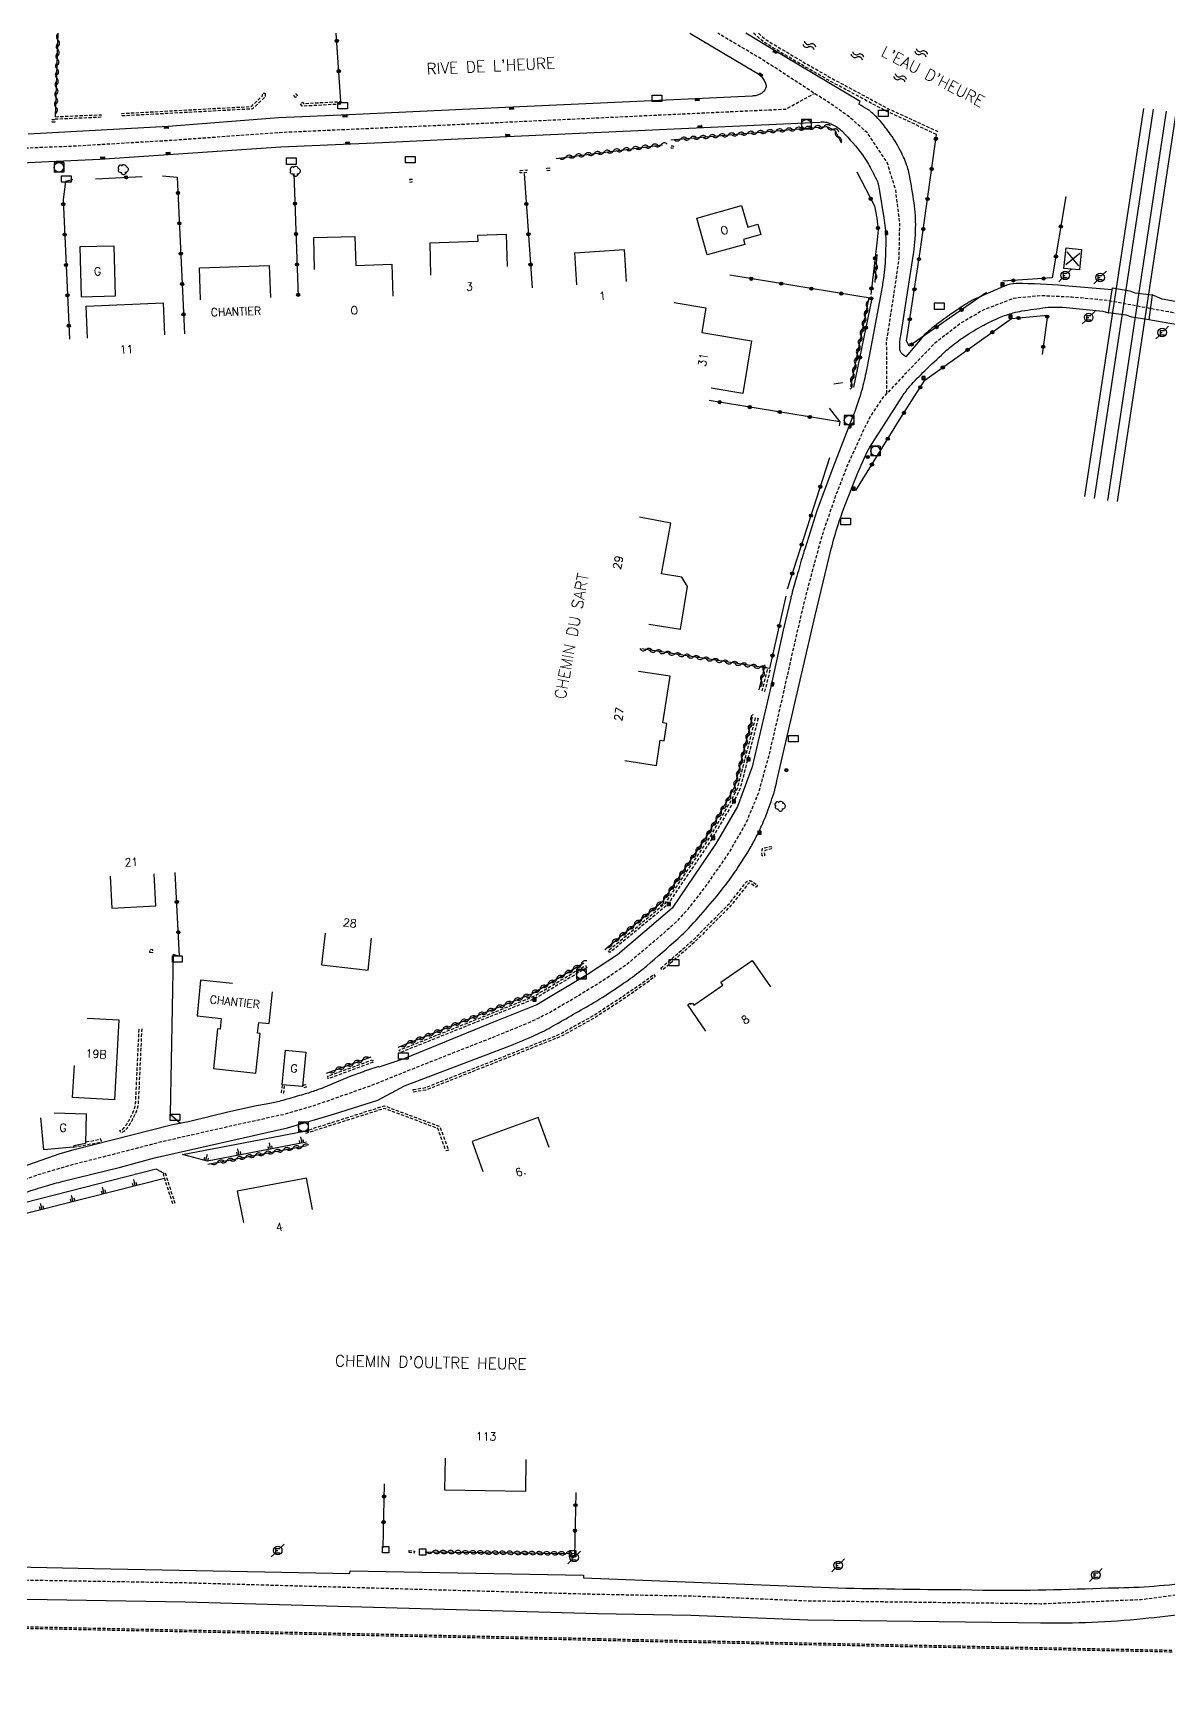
# Model space of a CAD drawing. Header units: millimetres. Extents: x 152000 to 153000, y 111999 to 113000.
# Drawn here: x 152527.9 to 152705.1, y 112739.6 to 113000 of the extents above; entities that cross this region are included whole.
import ezdxf
from ezdxf.enums import TextEntityAlignment as Align

# ---------------------------------------------------------------- set-up
doc = ezdxf.new("R2010")
doc.units = ezdxf.units.MM
doc.linetypes.add('DASHED', pattern=[0.75, 0.5, -0.25])
doc.layers.get('0').update_dxf_attribs({"linetype": 'CONTINUOUS'})
for name, color, linetype in [('W0001', 6, 'DASHED'), ('W0008', 7, 'CONTINUOUS'), ('W0100', 7, 'CONTINUOUS'), ('W0112', 1, 'DASHED'), ('W0211', 2, 'CONTINUOUS'), ('W0300', 7, 'CONTINUOUS'), ('W0310', 3, 'CONTINUOUS'), ('W0322', 7, 'CONTINUOUS'), ('W0330', 7, 'CONTINUOUS'), ('W0400', 7, 'CONTINUOUS'), ('W0420', 7, 'CONTINUOUS'), ('W0471', 7, 'CONTINUOUS'), ('W0500', 5, 'DASHED'), ('W0700', 7, 'CONTINUOUS'), ('W0984', 7, 'CONTINUOUS'), ('W0989', 7, 'CONTINUOUS'), ('W0991', 7, 'CONTINUOUS'), ('W1471', 7, 'CONTINUOUS')]:
    doc.layers.add(name, color=color, linetype=linetype)
doc.styles.get("Standard").update_dxf_attribs({"font": 'romans.shx', "width": 0.85})

# ---------------------------------------------------------------- blocks, each defined once
blk = doc.blocks.new('T420')
for p, q in [((0.75, 0.75), (-0.75, 0.75)), ((-0.75, 0.75), (-0.75, -0.75)), ((0.75, 0.75), (0.75, -0.75)), ((0.75, -0.75), (-0.75, -0.75))]:
    blk.add_line(p, q)
blk.add_ellipse((0, 0), major_axis=(-0.53, 0.53), ratio=1, start_param=3.926991, end_param=10.210176)
blk = doc.blocks.new('T400')
for p, q in [((-0.15, 0.3), (0.15, 0.3)), ((-0.15, -0.25), (-0.15, 0.3)), ((-0.15, 0.15), (0.15, 0.15)), ((-0.15, 0), (0.15, 0)), ((0.15, 0.3), (0.15, -0.25)), ((-0.15, -0.15), (0.15, -0.15)), ((-0.15, -0.25), (-0.15, -0.3)), ((-0.15, -0.3), (0.15, -0.3)), ((0.15, -0.3), (0.15, -0.25))]:
    blk.add_line(p, q)
blk = doc.blocks.new('T300')
for p, q in [((-0.8, 0.51), (-0.86, 0.34)), ((-0.86, 0.34), (-0.86, 0.17)), ((-0.86, 0.17), (-0.74, 0.06)), ((-0.69, 0.63), (-0.8, 0.51)), ((-0.8, -0.06), (-0.74, 0.06)), ((-0.74, 0.06), (-0.69, 0.11)), ((-0.57, 0.69), (-0.69, 0.63)), ((-0.46, 0.69), (-0.57, 0.69)), ((-0.29, 0.63), (-0.46, 0.69)), ((-0.29, 0.63), (-0.17, 0.74)), ((-0.23, 0.57), (-0.29, 0.63)), ((-0.17, 0.74), (-0.06, 0.8)), ((-0.06, 0.8), (0.06, 0.8)), ((0.06, 0.8), (0.23, 0.74)), ((0.23, 0.74), (0.34, 0.63)), ((0.34, 0.63), (0.4, 0.51)), ((0.46, 0.46), (0.34, 0.46)), ((0.4, 0.51), (0.4, 0.46)), ((0.57, 0.4), (0.46, 0.46)), ((0.57, 0.4), (0.69, 0.29)), ((0.69, 0.29), (0.74, 0.17)), ((0.74, 0.06), (0.69, -0.17)), ((0.74, 0.17), (0.74, 0.06)), ((-0.8, -0.17), (-0.8, -0.06)), ((-0.8, -0.23), (-0.8, -0.17)), ((-0.74, -0.34), (-0.8, -0.23)), ((-0.69, -0.4), (-0.74, -0.34)), ((-0.51, -0.46), (-0.69, -0.4)), ((-0.4, -0.46), (-0.51, -0.46)), ((-0.4, -0.46), (-0.34, -0.46)), ((-0.34, -0.46), (-0.34, -0.4)), ((-0.34, -0.51), (-0.34, -0.46)), ((-0.29, -0.63), (-0.34, -0.51)), ((-0.17, -0.74), (-0.29, -0.63)), ((-0.06, -0.8), (-0.17, -0.74)), ((0.06, -0.8), (-0.06, -0.8)), ((0.17, -0.74), (0.06, -0.8)), ((0.23, -0.69), (0.17, -0.74)), ((0.29, -0.46), (0.23, -0.46)), ((0.29, -0.63), (0.23, -0.69)), ((0.46, -0.4), (0.29, -0.46)), ((0.34, -0.51), (0.29, -0.63)), ((0.34, -0.51), (0.34, -0.46)), ((0.57, -0.34), (0.46, -0.4)), ((0.63, -0.29), (0.57, -0.34)), ((0.69, -0.17), (0.63, -0.29))]:
    blk.add_line(p, q)
blk = doc.blocks.new('T471')
for p, q in [((-0.333334, 0.333334), (-0.333334, -0.333334)), ((-0.333334, 0.333334), (0.333334, 0.333334)), ((-0.333334, 0), (0, 0)), ((0.500001, 0.500001), (1.000002, 1.000002)), ((-0.500001, -0.500001), (-1.000002, -1.000002)), ((-0.333334, -0.333334), (0.333334, -0.333334))]:
    blk.add_line(p, q)
blk.add_ellipse((0, 0), major_axis=(0.471405, 0.471405), ratio=1, start_param=5.4977871438, end_param=11.780972451)
blk = doc.blocks.new('t330o')
at = {"color": 0, "linetype": 'Continuous'}
for p, q in [((0.25, -0.25), (-0.25, 0.25)), ((-0.25, -0.25), (0.25, 0.25)), ((-0.25, 0.25), (-0.25, -0.25)), ((0.25, 0.25), (-0.25, 0.25)), ((0.25, -0.25), (0.25, 0.25)), ((-0.25, -0.25), (0.25, -0.25)), ((-0.25, -0.25), (-0.25, -0.25))]:
    blk.add_line(p, q, dxfattribs=at)
blk = doc.blocks.new('t322o')
at = {"color": 0, "linetype": 'Continuous'}
for radius in [0.25, 0.15]:
    blk.add_circle((0, 0), radius, dxfattribs=at)
blk = doc.blocks.new('t991o')
at = {"color": 0, "linetype": 'Continuous'}
for p, q in [((-1, 1), (1, -1)), ((-1, -1), (1, 1))]:
    blk.add_line(p, q, dxfattribs=at)
blk = doc.blocks.new('t211o')
at = {"color": 0, "linetype": 'Continuous'}
for p, q in [((-0.29, 0.5), (-0.29, 0)), ((0, 1), (0, 0)), ((0.29, 0.5), (0.29, 0))]:
    blk.add_line(p, q, dxfattribs=at)
blk = doc.blocks.new('t310o')
at = {"color": 0, "linetype": 'Continuous'}
for centre, start, end in [((-0.5, 0.38), 216.8699, 323.1304), ((0.5, -0.37), 36.8699, 143.1303)]:
    blk.add_arc(centre, 0.625, start, end, dxfattribs=at)
blk = doc.blocks.new('t500o')
at = {"color": 0, "linetype": 'Continuous'}
for centre, start, end in [((-0.5, 0.625), 216.8699, 323.1301), ((0.5, -0.125), 36.8699, 143.1301), ((0.5, -0.625), 36.8699, 143.1301), ((-0.5, 0.125), 216.8699, 323.1301)]:
    blk.add_arc(centre, 0.625, start, end, dxfattribs=at)
blk = doc.blocks.new('t112o')
at = {"color": 0, "linetype": 'Continuous'}
for p, q in [((-0.5, 0.5), (0.5, 0.5)), ((-0.5, -0.5), (-0.5, 0.5)), ((0.5, 0.5), (0.5, -0.5)), ((0.5, -0.5), (-0.5, -0.5))]:
    blk.add_line(p, q, dxfattribs=at)
blk = doc.blocks.new('T1471')
at = {"color": 0, "linetype": 'Continuous', "flags": 128}
blk.add_lwpolyline([(-0.75, -0.5), (-0.75, 0.5), (0.75, 0.5), (0.75, -0.5), (-0.75, -0.5)], dxfattribs=at)

msp = doc.modelspace()

# ---------------------------------------------------------------- linework, layer by layer
at = {"layer": 'W0001', "flags": 128}
for points in [[(152869.23, 113000), (152867.93, 112998.86), (152863.64, 112995.91), (152856.22, 112991.33), (152848.83, 112987.28), (152838.37, 112981.98), (152828.67, 112977.08), (152821.26, 112973.3), (152811.6, 112968.33), (152800.25, 112962.47), (152792.45, 112958.49), (152786.05, 112955.87), (152780.21, 112953.9), (152773.58, 112952.33), (152768.18, 112951.36), (152762.8, 112950.73), (152758.15, 112950.47), (152752.91, 112950.49), (152746.08, 112950.79), (152741.08, 112951.27), (152735.98, 112951.91), (152727.64, 112952.95), (152719.44, 112953.99), (152711.88, 112955.29), (152703.11, 112956.83), (152695.6, 112958.25), (152690.01, 112958.78), (152685.1, 112959), (152680.92, 112958.58), (152676.16, 112956.74), (152672.73, 112954.73), (152668.54, 112951.5), (152660.5, 112943.09), (152658.65, 112940.3), (152657.36, 112937.75), (152655.08, 112932.75), (152653.17, 112927.83), (152651.13, 112921.91), (152649.83, 112917.27), (152648.36, 112911.71), (152646.97, 112905.84), (152644.41, 112894.49), (152642.71, 112887.18), (152641.09, 112881.36), (152639.16, 112876.67), (152636.54, 112872.1), (152632.86, 112866.78), (152630.04, 112863.13), (152627.95, 112860.87), (152624.71, 112858.04), (152620.24, 112854.29), (152616.64, 112851.87), (152612.33, 112849.24), (152608.32, 112846.9), (152605.34, 112845.45), (152600.6, 112843.51), (152593.18, 112840.59), (152586.45, 112837.93), (152580.69, 112835.61), (152577.15, 112834.36), (152571.75, 112832.47), (152566.89, 112831.05), (152560.77, 112829.73), (152547.68, 112826.75), (152539.69, 112824.67), (152533.6, 112823.13), (152528.41, 112821.58), (152520.59, 112818.7), (152517.56, 112818.16), (152498.42, 112810.56), (152492.44, 112807.51), (152484.34, 112803.56), (152477.11, 112799.38), (152466.65, 112793.26), (152456.94, 112787.68)], [(152661.15, 112943.76), (152661.11, 112951.88), (152662.27, 112959.28), (152663.07, 112964.87), (152663.16, 112970.39), (152662.53, 112975.5), (152661.23, 112979.73), (152658.11, 112984.42), (152655.47, 112986.78), (152653.14, 112988.48), (152641.74, 112995.87), (152634.75, 113000)], [(152288.39, 112866.92), (152296.44, 112872.7), (152302, 112876.91), (152308.72, 112882.37), (152314.36, 112887.86), (152325.25, 112898.97), (152340.5, 112915.69), (152344.89, 112920.09), (152351.03, 112925.22), (152357.01, 112929.58), (152365.16, 112934.75), (152373.83, 112939.54), (152384.72, 112944.5), (152397.28, 112949.79), (152464.66, 112977.91), (152468.84, 112979.5), (152473.31, 112980.47), (152476.91, 112980.85), (152485.32, 112981.04), (152503.37, 112981.22), (152517.71, 112981.74), (152534.25, 112982.41), (152549.79, 112983.33), (152566.32, 112984.53), (152590.7, 112985.62), (152645.39, 112988.17), (152649.84, 112990.62)], [(152841.8, 112782.49), (152793.01, 112773.06), (152764.46, 112767.36), (152764.43, 112766.86), (152750.64, 112763.71), (152750.35, 112764.09), (152730.58, 112760.17), (152714.38, 112757.03), (152700.88, 112755.26), (152685.2, 112754.59), (152681.7, 112754.66), (152648.88, 112755.05), (152630.64, 112755.81), (152616.01, 112756.08), (152551.64, 112757.88), (152505.34, 112758.66), (152458.67, 112759.82), (152432.95, 112759.92), (152415.32, 112759.98), (152371.56, 112760.65), (152357.59, 112760.83), (152340.36, 112759.24), (152335.53, 112758.19), (152325, 112754.75), (152313.07, 112749.45), (152256.92, 112720.44), (152198.04, 112689.73), (152192.23, 112686.78), (152177.37, 112678.54), (152166.28, 112669.34), (152158.41, 112658.7), (152150.28, 112643.72), (152150.34, 112643.85), (152142.02, 112630.32), (152132.21, 112619.31), (152122.93, 112612.55), (152116.57, 112608.61), (152086.32, 112591.94), (152055.18, 112575.85), (152000.28, 112548.6), (152000, 112548.46)]]:
    msp.add_lwpolyline(points, dxfattribs=at)
at = {"layer": 'W0008', "flags": 128}
for points in [[(152630.35, 113000), (152640.65, 112993.94, -0.053951), (152641.43, 112993.36, -0.07374), (152641.88, 112992.81, -0.031384), (152642.21, 112992.14, -0.081317), (152642.28, 112991.86, -0.112566), (152642.21, 112991.39, -0.097842), (152641.92, 112990.93, -0.055378), (152641.61, 112990.67, -0.037502), (152641.09, 112990.38, -0.065365), (152640.77, 112990.27, -0.033042), (152640.11, 112990.2), (152630.11, 112989.73), (152603.83, 112988.51), (152577.1, 112987.25), (152566.13, 112986.78), (152548.9, 112985.46), (152527.07, 112984.27)], [(152696.32, 112959.9), (152688.87, 112960.57, 0.022826), (152681.35, 112960.89, 0.097472), (152679.6, 112960.55, 0.012278), (152674.84, 112958.45, 0.03576), (152673.28, 112957.57, 0.007443), (152671.19, 112956.15, 0.006714), (152668.92, 112954.51, 0.022395), (152667.48, 112953.33, 0.034728), (152666.64, 112952.48), (152664.09, 112949.47), (152663.59, 112949.86, -0.106378), (152663.3, 112950.2, -0.104453), (152663.17, 112950.65, -0.018907), (152663.15, 112951.12, -0.01309), (152663.17, 112951.81, -0.023107), (152663.18, 112951.89, -0.002097), (152663.31, 112952.76), (152665.27, 112965.2, 0.035432), (152665.64, 112969.6, 0.039922), (152665.39, 112973.51, 0.007446), (152664.7, 112977.77, 0.029662), (152664.44, 112978.82, 0.043553), (152663.46, 112981.27, 0.033735), (152661.72, 112984.21, 0.028579), (152660.13, 112986.26, 0.033365), (152658.56, 112987.84, 0.044415), (152658.17, 112988.12, 0.00862), (152656.75, 112988.92), (152657, 112989.33), (152642.82, 112997.79), (152639.12, 113000)], [(152518.37, 112979.4), (152530.26, 112979.96), (152538.26, 112980.36), (152566.52, 112982.27), (152582.32, 112982.96), (152599.57, 112983.77), (152607.46, 112984.12), (152650.67, 112986.14, -0.021525), (152651.61, 112986.14, -0.081938), (152651.86, 112986.09, -0.026344), (152652.61, 112985.76, -0.023387), (152653.41, 112985.3, -0.032934), (152653.73, 112985.07, -0.020848), (152654.2, 112984.64, -0.034451), (152657.34, 112981, -0.035277), (152658.53, 112979.09, -0.000119), (152658.75, 112978.69, -0.001073), (152658.77, 112978.64, -0.006727), (152659.01, 112978.19, -0.002264), (152659.67, 112976.83, -0.054386), (152659.79, 112976.47, -0.017971), (152660.01, 112975.36), (152660.68, 112971.18, -0.035235), (152660.96, 112968, -0.025426), (152660.81, 112963.57, -0.013474), (152660.6, 112961.7, -0.011868), (152660.25, 112959.58), (152658.42, 112949.82), (152657.85, 112946.9, -0.024304), (152657.1, 112943.85, -0.019756), (152655.85, 112940.19), (152652.73, 112932.11), (152650.23, 112925.41), (152648.36, 112919.56, 0.006704), (152648.02, 112918.48, 0.002223), (152647.09, 112915.21, 0.001751), (152646.28, 112912.33, 0.009052), (152646.14, 112911.76), (152644.96, 112906.76), (152643.05, 112897.9), (152640.12, 112885.41), (152637.84, 112879.18), (152634.51, 112873.45), (152627.62, 112863.31), (152619.09, 112856.03), (152614.38, 112852.93), (152606.5, 112848.23), (152598.93, 112845.2), (152585.73, 112839.76), (152581.82, 112838.49), (152581.8, 112838.58), (152579.87, 112837.93, 0.008223), (152579.58, 112837.83, -0.003278), (152578.85, 112837.56, -0.005617), (152577.77, 112837.18, 0.019361), (152577.46, 112837.07), (152574.59, 112835.86, -0.012519), (152572.03, 112834.85, -0.016801), (152570.07, 112834.21, -0.000947), (152567.43, 112833.45, -0.002081), (152566.22, 112833.11, -0.014864), (152565.31, 112832.88, -0.012769), (152564.23, 112832.68), (152562.69, 112832.43), (152558.24, 112831.44), (152552.29, 112830), (152549.38, 112829.41), (152534.01, 112825.48), (152532.01, 112824.93), (152525.16, 112822.52)], [(152526.72, 112818.93, -0.010635), (152529.77, 112819.9, -0.011945), (152532.51, 112820.64), (152541.46, 112822.83), (152546.76, 112824.31), (152567.56, 112828.99), (152574.9, 112831.16), (152581.65, 112833.34), (152585.82, 112835.58), (152602.26, 112841.83, 0.015933), (152606.27, 112843.5, 0.022466), (152609.02, 112844.91, 0.002155), (152615.37, 112848.56, 0.010533), (152616.66, 112849.34, 0.009682), (152620.04, 112851.59, 0.011845), (152622.73, 112853.55, 0.015179), (152623.62, 112854.27, 0.002684), (152628.49, 112858.54, 0.022468), (152630.2, 112860.2, 0.011925), (152633.2, 112863.55, 0.013791), (152635.99, 112866.97, 0.019973), (152637.8, 112869.54, 0.000815), (152639.36, 112871.95, 0.007382), (152639.52, 112872.22, 0.016594), (152640.6, 112874.14, 0.013584), (152641.76, 112876.56, 0.016806), (152642.3, 112877.87, 0.00669), (152643.49, 112881.22, 0.022576), (152643.64, 112881.75, 0.008483), (152643.96, 112883.19), (152649.93, 112909.05), (152652.47, 112919.46, -0.020604), (152653.54, 112923.19, -0.013933), (152655.5, 112928.58, -0.010695), (152657.72, 112933.85, -0.036654), (152658.51, 112935.32), (152663.58, 112943.3, -0.038271), (152664.75, 112944.86, -0.022142), (152667.08, 112947.29, -0.003529), (152670.04, 112950.08, -0.012193), (152670.92, 112950.86, -0.028289), (152673.24, 112952.6, -0.02327), (152676.27, 112954.41, -0.02548), (152678.72, 112955.58, -0.030251), (152680.88, 112956.32, -0.02701), (152682.24, 112956.62, -0.010061), (152685.94, 112957.15, -0.032328), (152687.5, 112957.24, -0.023279), (152689.66, 112957.13), (152694.88, 112956.6), (152695.78, 112956.34)], [(152459.22, 112786.7, 0.004122), (152454.45, 112783.73, 0.0272), (152447.36, 112778.72, 0.0195), (152442.97, 112774.83, 0.0871), (152440.16, 112771.46, 0.0672), (152439.67, 112770.05, 0.1896), (152440.41, 112766.12, 0.1104), (152442.21, 112764.42, 0.0622), (152444.55, 112763.38, 0.0615), (152449.82, 112762.55, 0.0117), (152456.68, 112762.34), (152456.7, 112761.86), (152537.28, 112760.13), (152577.26, 112759.38), (152577.32, 112759.8), (152613.78, 112759.08), (152613.76, 112758.68), (152652.2, 112757.15, 0.0039), (152672.67, 112756.84), (152676.13, 112756.75, 0.0127), (152695.77, 112757.13, 0.037), (152708.4, 112758.01)]]:
    msp.add_lwpolyline(points, format="xyb", dxfattribs=at)
msp.add_lwpolyline([(152702.06, 112955.21), (152699.4, 112955.65), (152698.53, 112955.94), (152695.78, 112956.34), (152696.37, 112960.22), (152699.07, 112959.77), (152699.89, 112959.45), (152702.59, 112959.14)], close=True, dxfattribs=at)
for points in [[(152720.02, 112955.58), (152704.16, 112958.46), (152702.59, 112959.14)], [(152716.99, 112952.64), (152702.06, 112955.21)], [(152549.69, 112856.13), (152549.22, 112831.12), (152550.83, 112829.71)]]:
    msp.add_lwpolyline(points, dxfattribs=at)
at = {"layer": 'W0008'}
msp.add_lwpolyline([(152842.33, 112779.85), (152793.59, 112770.12), (152767.34, 112764.88), (152767.32, 112764.44), (152749.41, 112760.35), (152749.09, 112760.78), (152731.16, 112757.23, -0.0073), (152714.88, 112754.07, -0.0181), (152701.17, 112752.28, -0.0286), (152685.14, 112751.59), (152681.65, 112751.66), (152648.8, 112752.05), (152630.55, 112752.82), (152615.94, 112753.08), (152551.57, 112754.88), (152505.28, 112755.66), (152458.63, 112756.82), (152418.38, 112756.93)], format="xyb", dxfattribs=at)
at = {"layer": 'W0100', "flags": 128}
for points in [[(152633.07, 112965.37), (152631.45, 112971.14), (152638.46, 112973.12), (152639.45, 112969.74), (152641.01, 112970.17), (152641.46, 112968.56), (152638.76, 112967.8), (152638.98, 112967.03)], [(152540.47, 112966.77), (152535.11, 112966.63), (152535.31, 112958.84), (152540.67, 112958.98)], [(152691.2, 112963.04), (152688.8, 112963.28), (152689.12, 112966.49), (152691.52, 112966.25)], [(152569.91, 112835.44), (152566.69, 112835.7), (152567.21, 112841.12), (152570.42, 112840.81)]]:
    msp.add_lwpolyline(points, close=True, dxfattribs=at)
for points in [[(152571.78, 112963.11), (152571.68, 112968.11), (152578.08, 112968.24), (152578.2, 112963.74), (152583.82, 112963.92), (152583.97, 112958.92)], [(152601.88, 112963.57), (152601.73, 112968.57), (152597.24, 112968.43), (152597.27, 112967.46), (152589.75, 112967.23), (152589.9, 112962.24)], [(152612.75, 112960.7), (152612.41, 112965.69), (152620.1, 112966.21), (152620.44, 112961.22)], [(152553.97, 112958.34), (152553.8, 112963.34), (152564.7, 112963.72), (152564.87, 112958.72)], [(152536.32, 112952.36), (152536.1, 112957.36), (152548.11, 112957.91), (152548.34, 112952.91)], [(152627.94, 112957.92), (152632.87, 112957.11), (152632.24, 112953.25), (152640, 112951.97), (152638.65, 112943.75), (152633.72, 112944.56)], [(152623.99, 112907.69), (152628.93, 112906.88), (152630.03, 112913.59), (152629.14, 112915.02), (152625.95, 112915.57), (152627.43, 112923.46), (152622.52, 112924.38)], [(152620.21, 112886.37), (152625.16, 112885.61), (152625.76, 112889.54), (152626.37, 112889.44), (152626.8, 112892.15), (152626.18, 112892.25), (152627.3, 112899.54), (152622.36, 112900.3)], [(152539.83, 112868.33), (152540.1, 112863.34), (152546.97, 112863.7), (152546.7, 112868.69)], [(152573.41, 112859.42), (152572.85, 112854.45), (152580.16, 112853.63), (152580.66, 112858.61)], [(152632.87, 112844.09), (152630.04, 112848.22), (152630.36, 112848.45), (152630.47, 112848.29), (152630.77, 112848.49), (152631, 112848.15), (152635.55, 112851.27), (152635.21, 112851.76), (152640.13, 112855.12), (152642.95, 112851)], [(152558.96, 112851.54), (152553.98, 112852.04), (152553.43, 112846.49), (152557.19, 112846.09), (152557.01, 112844.41), (152556.61, 112844.46), (152555.98, 112838.28), (152562.6, 112837.55), (152563.26, 112843.75), (152562.87, 112843.79), (152563.05, 112845.47), (152564.69, 112845.29), (152565.22, 112850.26)], [(152536.24, 112846.13), (152541.23, 112845.85), (152540.52, 112833.36), (152533.99, 112833.73), (152534.28, 112838.72)], [(152531.11, 112831.33), (152536.11, 112831.19), (152535.98, 112826.57), (152534.16, 112826.2), (152534.09, 112825.98), (152529.5, 112825.56), (152529.05, 112830.53)], [(152608.4, 112825.93), (152606.68, 112830.63), (152596.36, 112826.86), (152598.07, 112822.16)], [(152571.45, 112816.23), (152570.51, 112821.14), (152559.71, 112819.09), (152560.65, 112814.18)], [(152604.79, 112777.18), (152604.71, 112772.18), (152592.12, 112772.39), (152592.21, 112777.39)]]:
    msp.add_lwpolyline(points, dxfattribs=at)
at = {"layer": 'W0112'}
for p, q in [((152586.49, 112762.94), (152586.47, 112762.69)), ((152586.47, 112762.69), (152587.39, 112762.61)), ((152586.49, 112762.94), (152587.42, 112762.85)), ((152587.39, 112762.61), (152587.42, 112762.85)), ((152616.37, 112749.14), (152500.06, 112751.56)), ((152616.37, 112748.89), (152500.06, 112751.31)), ((152621.85, 112749), (152616.37, 112749.14)), ((152621.85, 112748.75), (152616.37, 112748.89)), ((152705.67, 112747.33), (152621.85, 112749)), ((152705.69, 112747.08), (152621.85, 112748.75))]:
    msp.add_line(p, q, dxfattribs=at)
at = {"layer": 'W0112', "flags": 128}
for points in [[(152668.9, 112984.21), (152660.93, 112987.89), (152652.27, 112992.54), (152647.61, 112995.22), (152642.12, 112998.5), (152640.31, 113000)], [(152641.1, 113000), (152642.41, 112998.91), (152647.86, 112995.65), (152652.52, 112992.98), (152661.15, 112988.33), (152669.11, 112984.66)], [(152566.69, 112835.7), (152566.57, 112834.49), (152566.96, 112834.44), (152567.09, 112835.67)], [(152569.93, 112835.6), (152570.34, 112835.74), (152570.47, 112835.36), (152570.01, 112835.21), (152569.92, 112835.47)], [(152534.09, 112825.98), (152538.16, 112826.72), (152538.51, 112826.89), (152538.33, 112827.25), (152538.03, 112827.11), (152535.98, 112826.73)], [(152550, 112817.15), (152548.49, 112821.91), (152548.11, 112821.79), (152549.62, 112817.03)]]:
    msp.add_lwpolyline(points, dxfattribs=at)
for points in [[(152564.06, 112990.65), (152564.06, 112990.07), (152562.07, 112988.18), (152541.72, 112987.09), (152541.7, 112987.48), (152561.9, 112988.57), (152563.66, 112990.24), (152563.66, 112990.65)], [(152568.79, 112989.95), (152568.53, 112990.31), (152568.86, 112990.54), (152569.12, 112990.18)], [(152575.88, 112988.94), (152569.84, 112988.61), (152569.56, 112988.98), (152569.88, 112989.22), (152570.03, 112989.03), (152575.86, 112989.34)], [(152531.21, 112986.14), (152530.82, 112986.12), (152530.79, 112986.52), (152531.18, 112986.54)], [(152538.47, 112986.89), (152531.36, 112986.57), (152531.34, 112986.97), (152538.45, 112987.29)], [(152627.45, 112982.4), (152627.78, 112982.44), (152627.83, 112982.04), (152627.49, 112982.01)], [(152587.01, 112977.18), (152586.62, 112977.15), (152586.65, 112976.75), (152587.04, 112976.78)], [(152603.84, 112978.58), (152604.93, 112978.65), (152604.95, 112978.25), (152603.87, 112978.18)], [(152608.04, 112978.93), (152608.44, 112978.97), (152608.48, 112978.57), (152608.08, 112978.54)], [(152642.89, 112900.51), (152642.06, 112897.19), (152641.68, 112897.29), (152642.5, 112900.6)], [(152641.03, 112892.96), (152638.24, 112882.04), (152637.82, 112881.13), (152637.07, 112879.73), (152633.62, 112873.82), (152626.86, 112863.82), (152617.89, 112856.38), (152617.64, 112856.68), (152626.56, 112864.1), (152633.29, 112874.04), (152636.72, 112879.92), (152637.46, 112881.31), (152637.86, 112882.18), (152640.65, 112893.05)], [(152641.69, 112871.47), (152641.6, 112871.89), (152641.74, 112872.69), (152643.09, 112872.96), (152643.17, 112872.57), (152642.09, 112872.35), (152642, 112871.9), (152642.08, 112871.56)], [(152546.01, 112856.45), (152546.5, 112856.41), (152546.52, 112856.81), (152546.04, 112856.85)], [(152614.28, 112854.01), (152606.09, 112849.13), (152585.15, 112840.75), (152585, 112841.12), (152605.91, 112849.49), (152614.07, 112854.35)], [(152580.94, 112839.26), (152573.93, 112836.66), (152573.92, 112836.66), (152573.83, 112837.06), (152580.8, 112839.63)], [(152570.19, 112828.47), (152582.68, 112832.44), (152591.33, 112829.2), (152592.68, 112825.52), (152592.3, 112825.38), (152591.02, 112828.89), (152582.67, 112832.01), (152570.31, 112828.09)]]:
    msp.add_lwpolyline(points, close=True, dxfattribs=at)
for points in [[(152625.86, 112853.94), (152630.88, 112858.33), (152634.5, 112861.97), (152636.55, 112864.04), (152639.14, 112867.34, -0.102634), (152639.4, 112867.55, -0.120835), (152639.67, 112867.63, -0.088008), (152639.85, 112867.6, -0.06056), (152640.09, 112867.48), (152640.93, 112866.93), (152640.71, 112866.6), (152639.87, 112867.14, 0.06056), (152639.72, 112867.22, 0.088008), (152639.68, 112867.23, 0.120835), (152639.59, 112867.2, 0.102634), (152639.45, 112867.09, -0.000079), (152639.45, 112867.09), (152636.85, 112863.77), (152634.79, 112861.69), (152631.15, 112858.04), (152626.12, 112853.64)], [(152587.16, 112834.97), (152589.1, 112835.29), (152600.67, 112839.88), (152610.11, 112843.64), (152615.24, 112846.49), (152619.61, 112849.34), (152623.18, 112851.79), (152624.74, 112852.97), (152624.98, 112852.65), (152623.41, 112851.47), (152619.83, 112849.01), (152615.44, 112846.14), (152610.28, 112843.28), (152600.81, 112839.51, -0.000185), (152600.81, 112839.51), (152589.21, 112834.9), (152587.23, 112834.58)]]:
    msp.add_lwpolyline(points, format="xyb", close=True, dxfattribs=at)
msp.add_lwpolyline([(152544.78, 112844.47), (152544.25, 112833.18, -0.043655), (152544.11, 112832.18, -0.050933), (152543.84, 112831.36, -0.021337), (152543.06, 112829.82, -0.035304), (152542.49, 112828.94, -0.037138), (152542.09, 112828.5, -0.092884), (152541.89, 112828.37), (152541.53, 112828.21), (152541.37, 112828.58), (152541.74, 112828.73, 0.092884), (152541.82, 112828.79, 0.037138), (152542.17, 112829.19, 0.035304), (152542.71, 112830.01, 0.021337), (152543.47, 112831.52, 0.050933), (152543.72, 112832.27, 0.043655), (152543.85, 112833.2), (152544.38, 112844.49)], format="xyb", dxfattribs=at)
at = {"layer": 'W0211', "flags": 128}
for points in [[(152570.52, 112826.74), (152555.04, 112823.8), (152551.16, 112824.85), (152570.19, 112828.47)], [(152548.3, 112821.85), (152547.06, 112822.51), (152524.23, 112816.72), (152513.54, 112812.59), (152499.86, 112807.73), (152500.41, 112806.18), (152514.12, 112811.04), (152524.73, 112815.14), (152548.32, 112821.13)]]:
    msp.add_lwpolyline(points, dxfattribs=at)
at = {"layer": 'W0310'}
msp.add_line((152589.05, 112762.75), (152611.76, 112762.48), dxfattribs=at)
at = {"layer": 'W0310', "flags": 128}
for points in [[(152531.34, 112986.97), (152531.75, 113000)], [(152627.43, 112983.34), (152651.7, 112985.46), (152653.02, 112984.85), (152653.9, 112983.12)], [(152609.51, 112980.45), (152626.09, 112982.6)], [(152659.59, 112965.42), (152659.24, 112961.09)], [(152658.34, 112958.65), (152655.47, 112944.81)], [(152642.83, 112900.75), (152622.9, 112903.82)], [(152641.2, 112897.43), (152642.06, 112900.87)], [(152617.1, 112856.88), (152626.19, 112864.44), (152632.86, 112874.3), (152636.28, 112880.17), (152637.01, 112881.53), (152637.38, 112882.34), (152640.16, 112893.18)], [(152584.82, 112841.58), (152605.69, 112849.94), (152613.82, 112854.78)], [(152573.66, 112837.52), (152580.63, 112840.1)], [(152555.13, 112823.31), (152570.61, 112826.25)]]:
    msp.add_lwpolyline(points, dxfattribs=at)
at = {"layer": 'W0322'}
for p, q in [((152582.47, 112763.39), (152582.67, 112773.39)), ((152612.56, 112772.04), (152612.36, 112762.04))]:
    msp.add_line(p, q, dxfattribs=at)
at = {"layer": 'W0322', "flags": 128}
for points in [[(152575.86, 112989.34), (152575.16, 113000)], [(152676.71, 112959.49), (152664.65, 112951.14), (152664.21, 112951.96), (152666.36, 112965.92), (152668.9, 112984.21)], [(152534.02, 112977.09), (152532.86, 112976.84), (152532.5, 112974.04), (152533.49, 112952.23)], [(152537.59, 112977.24), (152544.85, 112977.63)], [(152548.05, 112977.73), (152550.33, 112977.52), (152551.45, 112953.06)], [(152568.54, 112978.12), (152569.22, 112958.88)], [(152604.53, 112978.08), (152605.74, 112960.22)], [(152656.47, 112978.38), (152659.19, 112973.03), (152659.57, 112971.12), (152659.78, 112969.3), (152659.6, 112967.24), (152658.62, 112959.21)], [(152689.08, 112974.51), (152686.98, 112961.78), (152679.27, 112961.27)], [(152655.96, 112944.71), (152658.83, 112958.55), (152636.62, 112962.2)], [(152656.31, 112928.58), (152663.38, 112940.01), (152667.07, 112945.81), (152680.62, 112955.42), (152686.21, 112955.95), (152685.39, 112949.84)], [(152654.23, 112945.41), (152652.85, 112945.19)], [(152653.79, 112939.29), (152633.4, 112942.64)], [(152652.12, 112941.46), (152653.79, 112939.29), (152653.67, 112938.65)], [(152652.21, 112933.67), (152645.58, 112913.16)], [(152645.39, 112912.04), (152642.83, 112900.75)], [(152549.69, 112856.13), (152550.69, 112855.84), (152550, 112868.87)]]:
    msp.add_lwpolyline(points, dxfattribs=at)
at = {"layer": 'W0700', "flags": 128}
for points in [[(152692.08, 112927.63), (152701.26, 112988.28)], [(152693.57, 112927.32), (152702.77, 112988.14)], [(152695.63, 112927), (152704.83, 112987.83)], [(152697.15, 112926.87), (152706.32, 112987.51)]]:
    msp.add_lwpolyline(points, dxfattribs=at)

# ---------------------------------------------------------------- block references
at = {"layer": 'W0112'}
for p in [(152582.88, 112763.08), (152588.67, 112762.71), (152612.08, 112762.45)]:
    msp.add_blockref('t112o', p, dxfattribs=at)
at = {"layer": 'W0211'}
for p, rotation in [((152564.86, 112825.66), 10.7553076126261), ((152569.77, 112826.6), 10.7553076126261), ((152554.76, 112823.87), 344.7579558595515), ((152559.95, 112824.73), 10.7553076126261), ((152543.72, 112819.96), 14.25145920927269), ((152534.03, 112817.5), 14.25145920927269), ((152538.87, 112818.73), 14.25145920927269), ((152529.18, 112816.27), 14.25145920927269)]:
    msp.add_blockref('t211o', p, dxfattribs=dict(at, rotation=rotation))
at = {"layer": 'W0300'}
for p in [(152541.94, 112978.7), (152568.8, 112978.43), (152644.53, 112879.23)]:
    msp.add_blockref('T300', p, dxfattribs=at)
at = {"layer": 'W0310'}
for p, rotation in [((152531.67, 112997.46), 88.21579721744524), ((152531.71, 112998.96), 88.21579721744524), ((152531.57, 112994.46), 88.21579721744524), ((152531.62, 112995.96), 88.21579721744524), ((152531.53, 112992.97), 88.21579721744524), ((152531.43, 112989.97), 88.21579721744524), ((152531.48, 112991.47), 88.21579721744524), ((152531.39, 112988.47), 88.21579721744524), ((152640.88, 112984.52), 4.994687224945687), ((152642.38, 112984.65), 4.994687224945687), ((152643.87, 112984.78), 4.994687224945687), ((152645.36, 112984.91), 4.994687224945687), ((152646.86, 112985.04), 4.994687224945687), ((152648.35, 112985.17), 4.994687224945687), ((152649.85, 112985.3), 4.994687224945687), ((152651.34, 112985.43), 4.994687224945687), ((152652.74, 112984.99), 335.3644272210985), ((152653.56, 112983.8), 296.7816172220221), ((152619.92, 112981.8), 7.392205093422149), ((152621.41, 112981.99), 7.392205093422149), ((152622.9, 112982.19), 7.392205093422149), ((152624.39, 112982.38), 7.392205093422149), ((152625.87, 112982.57), 7.392205093422149), ((152628.93, 112983.47), 4.994687224945687), ((152630.42, 112983.6), 4.994687224945687), ((152631.92, 112983.74), 4.994687224945687), ((152633.41, 112983.87), 4.994687224945687), ((152634.9, 112984), 4.994687224945687), ((152636.4, 112984.13), 4.994687224945687), ((152637.89, 112984.26), 4.994687224945687), ((152639.39, 112984.39), 4.994687224945687), ((152611, 112980.64), 7.392205093422149), ((152612.49, 112980.84), 7.392205093422149), ((152613.97, 112981.03), 7.392205093422149), ((152615.46, 112981.22), 7.392205093422149), ((152616.95, 112981.41), 7.392205093422149), ((152618.44, 112981.61), 7.392205093422149), ((152659.47, 112963.93), 265.4458239658558), ((152659.35, 112962.43), 265.4458239658558), ((152657.73, 112955.72), 258.2957216784154), ((152658.04, 112957.18), 258.2957216784154), ((152657.12, 112952.78), 258.2957216784154), ((152657.43, 112954.25), 258.2957216784154), ((152656.82, 112951.31), 258.2957216784154), ((152656.21, 112948.37), 258.2957216784154), ((152656.52, 112949.84), 258.2957216784154), ((152655.6, 112945.43), 258.2957216784154), ((152655.91, 112946.9), 258.2957216784154), ((152623.56, 112903.72), 171.2499110214191), ((152625.04, 112903.49), 171.2499110214191), ((152626.52, 112903.26), 171.2499110214191), ((152628.01, 112903.03), 171.2499110214191), ((152629.49, 112902.81), 171.2499110214191), ((152630.97, 112902.58), 171.2499110214191), ((152632.45, 112902.35), 171.2499110214191), ((152633.94, 112902.12), 171.2499110214191), ((152635.42, 112901.89), 171.2499110214191), ((152636.9, 112901.66), 171.2499110214191), ((152638.38, 112901.44), 171.2499110214191), ((152639.87, 112901.21), 171.2499110214191), ((152641.35, 112900.98), 171.2499110214191), ((152641.56, 112898.89), 75.9975358864421), ((152641.92, 112900.34), 75.9975358864421), ((152639.63, 112891.1), 75.61969015777925), ((152640, 112892.55), 75.61969015777925), ((152638.88, 112888.19), 75.61969015777925), ((152639.26, 112889.65), 75.61969015777925), ((152638.14, 112885.29), 75.61969015777925), ((152638.51, 112886.74), 75.61969015777925), ((152637.39, 112882.38), 75.61969015777925), ((152637.77, 112883.83), 75.61969015777925), ((152636.02, 112879.72), 59.73315141155571), ((152636.75, 112881.03), 61.84017111165801), ((152634.51, 112877.13), 59.73315141155571), ((152635.26, 112878.42), 59.73315141155571), ((152633, 112874.54), 59.73315141155571), ((152633.75, 112875.83), 59.73315141155571), ((152631.33, 112872.04), 55.92682387072659), ((152632.17, 112873.28), 55.92682387072659), ((152629.65, 112869.56), 55.92682387072659), ((152630.49, 112870.8), 55.92682387072659), ((152627.97, 112867.07), 55.92682387072659), ((152628.81, 112868.31), 55.92682387072659), ((152626.29, 112864.59), 55.92682387072659), ((152627.13, 112865.83), 55.92682387072659), ((152622.87, 112861.68), 39.71809264774407), ((152624.02, 112862.63), 39.71809264774407), ((152625.17, 112863.59), 39.71809264774407), ((152620.56, 112859.76), 39.71809264774407), ((152621.71, 112860.72), 39.71809264774407), ((152618.25, 112857.84), 39.71809264774407), ((152619.4, 112858.8), 39.71809264774407), ((152613.44, 112854.55), 30.77474257419436), ((152608.28, 112851.48), 30.77474257419436), ((152609.57, 112852.25), 30.77474257419436), ((152610.86, 112853.02), 30.77474257419436), ((152612.15, 112853.79), 30.77474257419436), ((152602.92, 112848.83), 21.82442626544361), ((152604.31, 112849.39), 21.82442626544361), ((152605.7, 112849.95), 30.77474257419436), ((152606.99, 112850.72), 30.77474257419436), ((152597.35, 112846.6), 21.82442626544361), ((152598.74, 112847.16), 21.82442626544361), ((152600.13, 112847.72), 21.82442626544361), ((152601.53, 112848.27), 21.82442626544361), ((152590.39, 112843.81), 21.82442626544361), ((152591.78, 112844.37), 21.82442626544361), ((152593.17, 112844.93), 21.82442626544361), ((152594.56, 112845.49), 21.82442626544361), ((152595.96, 112846.04), 21.82442626544361), ((152586.21, 112842.14), 21.82442626544361), ((152587.6, 112842.7), 21.82442626544361), ((152588.99, 112843.26), 21.82442626544361), ((152576.48, 112838.57), 20.30344207159484), ((152577.88, 112839.09), 20.30344207159484), ((152579.29, 112839.61), 20.30344207159484), ((152575.07, 112838.05), 20.30344207159484), ((152566.92, 112825.55), 10.7553076124028), ((152568.39, 112825.83), 10.7553076124028), ((152569.87, 112826.11), 10.7553076124028), ((152556.61, 112823.59), 10.7553076124028), ((152558.08, 112823.87), 10.7553076124028), ((152559.55, 112824.15), 10.7553076124028), ((152561.03, 112824.43), 10.7553076124028), ((152562.5, 112824.71), 10.7553076124028), ((152563.97, 112824.99), 10.7553076124028), ((152565.45, 112825.27), 10.7553076124028), ((152590.2, 112762.74), 359.2970876764133), ((152591.36, 112762.73), 359.2970876764133), ((152592.51, 112762.71), 359.2970876764133), ((152593.67, 112762.7), 359.2970876764133), ((152594.82, 112762.68), 359.2970876764133), ((152595.98, 112762.67), 359.2970876764133), ((152597.13, 112762.66), 359.2970876764133), ((152598.29, 112762.64), 359.2970876764133), ((152599.44, 112762.63), 359.2970876764133), ((152600.6, 112762.61), 359.2970876764133), ((152601.75, 112762.6), 359.2970876764133), ((152602.91, 112762.58), 359.2970876764133), ((152604.06, 112762.57), 359.2970876764133), ((152605.22, 112762.56), 359.2970876764133), ((152606.37, 112762.54), 359.2970876764133), ((152607.53, 112762.53), 359.2970876764133), ((152608.68, 112762.51), 359.2970876764133), ((152609.84, 112762.5), 359.2970876764133), ((152610.99, 112762.49), 359.2970876764133)]:
    msp.add_blockref('t310o', p, dxfattribs=dict(at, rotation=rotation))
at = {"layer": 'W0322'}
for p, rotation in [((152575.24, 112998.82), 93.7488782265469), ((152575.55, 112994.08), 93.7488782265469), ((152668.8, 112983.53), 82.09772279402574), ((152542.33, 112977.5), 3.096774703816022), ((152668.15, 112978.82), 82.09772279402574), ((152550.44, 112975.07), 272.6172192982046), ((152658.62, 112974.15), 296.9113863494444), ((152667.5, 112974.12), 82.09772279402574), ((152532.53, 112973.3), 272.6172192981536), ((152568.71, 112973.38), 272.0159440058462), ((152604.85, 112973.35), 273.8758498326958), ((152550.66, 112970.32), 272.6172192982046), ((152659.75, 112969.58), 276.8565061653828), ((152666.84, 112969.41), 82.09772279402574), ((152688.31, 112969.83), 260.6404762336766), ((152532.75, 112968.56), 272.6172192981536), ((152568.87, 112968.63), 272.0159440058462), ((152605.17, 112968.61), 273.8758498326958), ((152532.96, 112963.81), 272.6172192981536), ((152550.88, 112965.58), 272.6172192982046), ((152569.04, 112963.88), 272.0159440058462), ((152605.5, 112963.87), 273.8758498326958), ((152659.31, 112964.86), 263.0305254532107), ((152666.17, 112964.71), 81.23332162605398), ((152687.54, 112965.14), 260.6404762336766), ((152639.97, 112961.65), 170.6713709255528), ((152680.9, 112961.38), 183.7718402360273), ((152685.64, 112961.69), 183.7718402360273), ((152533.18, 112959.07), 272.6172192981536), ((152551.09, 112960.83), 272.6172192982046), ((152569.21, 112959.14), 272.0159440058462), ((152644.66, 112960.88), 170.6713709255528), ((152649.35, 112960.11), 170.6713709255528), ((152654.03, 112959.34), 170.6713709255528), ((152658.72, 112958.57), 170.6713709255528), ((152658.73, 112960.14), 263.0305254532107), ((152665.45, 112960.01), 81.23332162605398), ((152551.31, 112956.09), 272.6172192982046), ((152672.81, 112956.79), 214.7067185090692), ((152533.4, 112954.32), 272.6172192981536), ((152657.89, 112954.01), 78.29572167841538), ((152664.72, 112955.32), 81.23332162605398), ((152668.9, 112954.09), 214.7067185090692), ((152677.62, 112953.3), 35.35555045877376), ((152681.69, 112955.52), 5.42786925637223), ((152686.18, 112955.74), 262.3704470275645), ((152665, 112951.38), 214.7067185090692), ((152685.55, 112951.03), 262.3704470275645), ((152656.93, 112949.36), 78.29572167841538), ((152673.75, 112950.55), 35.35555045877376), ((152669.87, 112947.8), 35.35555045877376), ((152666.37, 112944.7), 57.46720194816007), ((152635.04, 112942.37), 170.6713709255052), ((152639.73, 112941.6), 170.6713709255052), ((152644.42, 112940.83), 170.6713709255052), ((152663.81, 112940.7), 57.46720194816007), ((152649.1, 112940.06), 170.6713709255052), ((152661.3, 112936.66), 58.2716421560467), ((152658.15, 112933.81), 50.06648700280406), ((152658.81, 112932.62), 58.2716421560467), ((152650.75, 112929.15), 252.0971673014158), ((152649.29, 112924.63), 252.0971673014158), ((152647.83, 112920.11), 252.0971673014158), ((152646.37, 112915.59), 252.0971673014158), ((152644.34, 112907.41), 257.2132016381323), ((152643.29, 112902.78), 257.2132016381323), ((152645.44, 112884.87), 50.06648700280406), ((152550.25, 112864.28), 93.02622373051148), ((152550.5, 112859.53), 93.02622373051148), ((152582.63, 112771.39), 88.87405767543767), ((152612.52, 112770.04), 268.8734960887822), ((152582.55, 112767.39), 88.87405767543767), ((152612.44, 112766.04), 268.8734960887822)]:
    msp.add_blockref('t322o', p, dxfattribs=dict(at, rotation=rotation))
at = {"layer": 'W0330'}
for p in [(152679.21, 112960.75), (152680.45, 112955.74), (152666.88, 112946.14), (152655.96, 112928.85), (152639.55, 112886.56), (152637.28, 112880.02), (152634.01, 112874.31), (152641.25, 112875.12), (152627.09, 112863.96), (152606.13, 112849.05)]:
    msp.add_blockref('t330o', p, dxfattribs=at)
at = {"layer": 'W0400'}
for p, rotation in [((152643.66, 112997.12), 239.1745265136416), ((152641.44, 112993.54), 48.45096899615306), ((152602.51, 112988.3), 272.6951180538064), ((152631.51, 112989.65), 272.6835534544845), ((152548.64, 112985.3), 93.21360870496719), ((152576.55, 112987.08), 92.48652959106835), ((152631.98, 112985.42), 92.67625421225013), ((152576.96, 112982.88), 92.48225247718939), ((152601.92, 112984.03), 272.5085403436402), ((152538.67, 112980.54), 273.8693976781274), ((152548.93, 112981.23), 93.86939767812733), ((152661.07, 112968.85), 2.446206792665349), ((152655.39, 112938.58), 158.8671657931436), ((152643.29, 112898.31), 347.8327203172178)]:
    msp.add_blockref('T400', p, dxfattribs=dict(at, rotation=rotation))
at = {"layer": 'W0420'}
for p in [(152648.57, 112985.79), (152531.85, 112979.06), (152655.25, 112939.56), (152659.37, 112934.73), (152613.42, 112852.99), (152570.02, 112829.15)]:
    msp.add_blockref('T420', p, dxfattribs=at)
at = {"layer": 'W0471'}
for p in [(152688.99, 112962.18), (152694.44, 112961.85), (152692.66, 112955.59), (152704.15, 112953.25), (152566.02, 112762.94), (152612.3, 112761.85), (152653.54, 112760.63), (152693.79, 112759.13)]:
    msp.add_blockref('T471', p, dxfattribs=at)
at = {"layer": 'W0500'}
for p, rotation in [((152649.03, 112998.09), 332.652008131441), ((152666.51, 112996.97), 332.6520081314482), ((152656.55, 112996.49), 332.652008131441), ((152663.21, 112993.04), 332.652008131441)]:
    msp.add_blockref('t500o', p, dxfattribs=dict(at, rotation=rotation))
at = {"layer": 'W0991', "rotation": 354.370688211408}
msp.add_blockref('t991o', (152690.16, 112964.76), dxfattribs=at)
at = {"layer": 'W1471'}
for p in [(152625.26, 112989.83), (152576.18, 112988.68), (152660.58, 112987.5), (152568.16, 112980.03), (152586.73, 112980.28), (152533, 112977.25), (152669.35, 112957.37), (152654.7, 112923.73), (152646.54, 112889.8), (152550.35, 112855.38), (152627.92, 112854.78), (152585.65, 112840.22), (152549.97, 112830.62)]:
    msp.add_blockref('T1471', p, dxfattribs=at)

# ---------------------------------------------------------------- texts
at = {"layer": 'W0500'}
msp.add_text("L'EAU D'HEURE", height=1.75, rotation=332.649, dxfattribs=at).set_placement((152668.34, 112993.26), align=Align.MIDDLE)
at = {"layer": 'W0984'}
for rotation, p in [(2.0159, (152559.49, 112956.53)), (353.9164, (152559.33, 112848.67))]:
    msp.add_text('CHANTIER', height=1.25, rotation=rotation, dxfattribs=at).set_placement(p, align=Align.MIDDLE)
at = {"layer": 'W0989'}
for s, rotation, p in [("RIVE DE L'HEURE", 2.6951, (152599.3, 112994.91)), ('CHEMIN DU SART', 79.3599, (152611.91, 112905.82)), ("CHEMIN D'OULTRE HEURE", 358.9817, (152589.92, 112792.35))]:
    msp.add_text(s, height=1.75, rotation=rotation, dxfattribs=at).set_placement(p, align=Align.MIDDLE)
at = {"layer": 'W0991'}
for s, rotation, p in [('O', 15.7139, (152635.77, 112969.24)), ('G', 1.4771, (152537.89, 112962.81)), ('3', 1.7268, (152595.97, 112960.42)), ('1', 3.8758, (152616.73, 112958.96)), ('O', 1.7821, (152577.97, 112956.73)), ('11', 2.6172, (152542.42, 112950.64)), ('31', 80.6714, (152632.42, 112949)), ('29', 79.3599, (152619.16, 112917.31)), ('27', 81.2499, (152619.31, 112893.64)), ('21', 3.0262, (152543.16, 112870.51)), ('28', 353.5928, (152577.29, 112861)), ('8', 34.3843, (152639.04, 112845.9)), ('19B', 356.7263, (152537.66, 112840.53)), ('G', 354.5756, (152568.56, 112838.28)), ('G', 358.396, (152532.5, 112829)), ('6.', 20.0572, (152603.92, 112822.17)), ('4', 10.755, (152566.28, 112813.49)), ('113', 359.034, (152598.56, 112780.78))]:
    msp.add_text(s, height=1.25, rotation=rotation, dxfattribs=at).set_placement(p, align=Align.MIDDLE)

doc.saveas('drawing.dxf')
